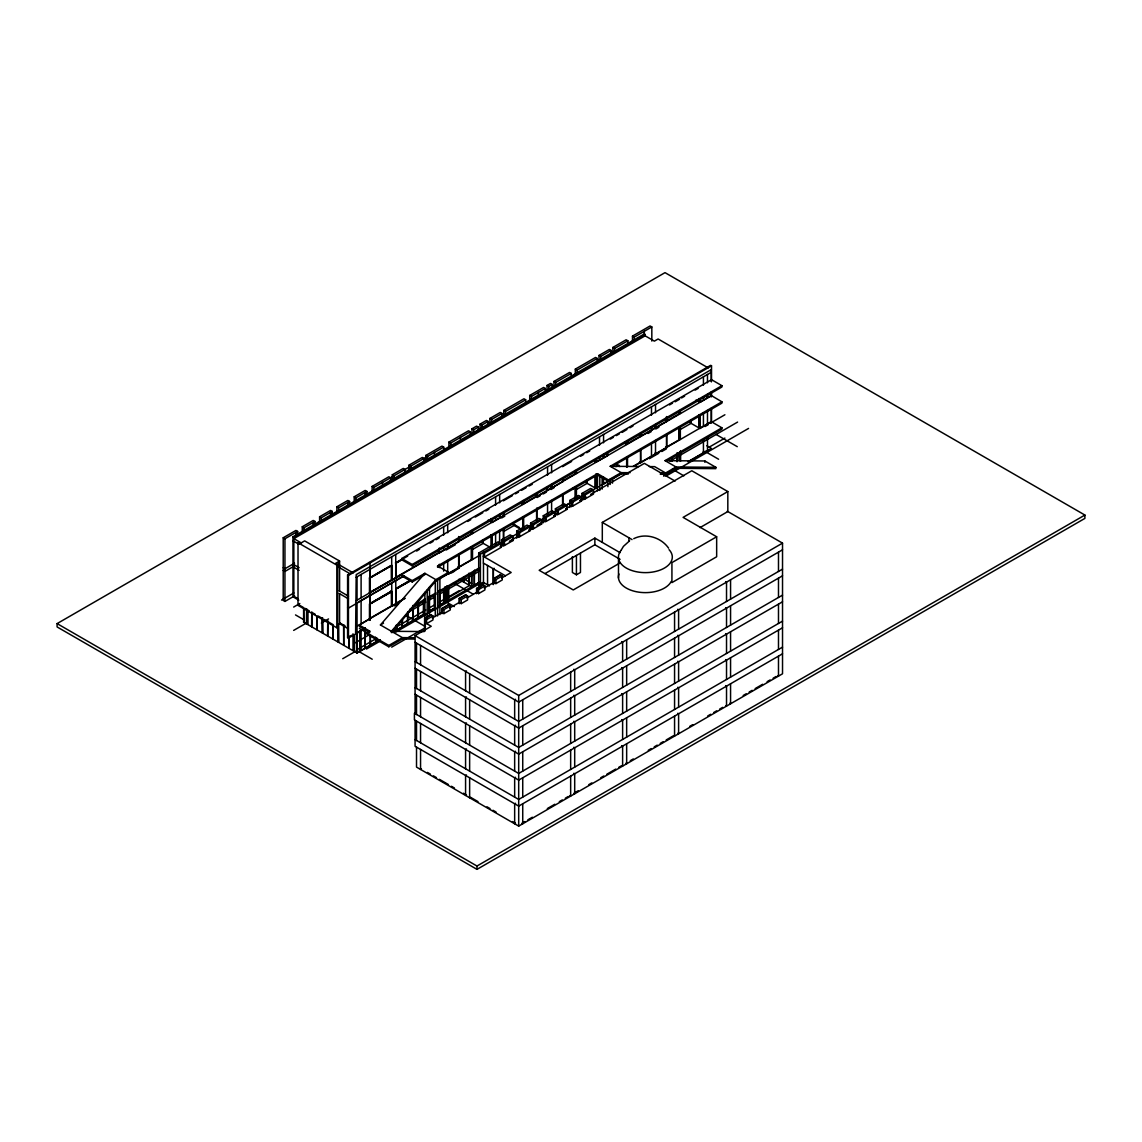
<?xml version="1.0" encoding="UTF-8"?>
<svg xmlns="http://www.w3.org/2000/svg" width="1142" height="1142" viewBox="0 0 1142 1142"><rect width="100%" height="100%" fill="white"/><g stroke="black" fill="none" stroke-linecap="round" stroke-linejoin="round"><path stroke-width="1.5" d="M645.13 334.478L293.837 537.297L293.837 538.639L645.13 335.819L645.13 334.478L644.259 333.978L292.966 536.797L292.966 596.795L298.819 600.164M304 531.301L304 527.761L314.964 521.437L313.236 520.438L302.273 526.762L302.273 532.058M314.964 524.963L314.964 521.437M321.316 521.294L321.316 517.769L332.279 511.43L330.552 510.431L319.589 516.769L319.589 522.065M332.279 514.971L332.279 511.43M338.632 511.302L338.632 507.776L349.609 501.438L347.867 500.439L336.904 506.762L336.904 512.059M349.609 504.964L349.609 501.438M355.961 501.295L355.961 497.769L366.925 491.431L365.197 490.432L354.22 496.77L354.22 502.066M366.925 494.971L366.925 491.431M373.848 490.96L373.848 487.434L443.71 447.107L443.71 450.633M390.593 481.296L390.593 477.77L388.865 476.771L372.121 486.435L372.121 491.731M394.061 479.297L394.061 475.771L392.32 474.772L392.32 480.068M405.025 472.974L405.025 469.433L403.297 468.434L392.32 474.772M424.082 461.968L424.082 458.442L422.34 457.442L409.093 465.094L409.093 470.39M427.536 459.969L427.536 456.443L425.809 455.444L425.809 460.74M470.261 435.302L470.261 431.776L468.534 430.777L448.906 442.111L448.906 447.407M473.73 433.303L473.73 429.777L478.341 427.108L478.341 430.634M488.162 424.967L488.162 421.441L486.421 420.442L480.083 424.11L480.083 429.406M491.617 422.968L491.617 419.442L502.009 413.447L500.282 412.448L489.889 418.443L489.889 423.739M502.009 416.973L502.009 413.447M505.478 414.974L505.478 411.448L525.677 399.786L523.95 398.772L503.75 410.449L503.75 415.745M525.677 403.312L525.677 399.786M531.458 399.971L531.458 396.445L545.305 388.451L543.578 387.452L529.731 395.446L529.731 400.742M545.305 391.977L545.305 388.451M548.774 389.979L548.774 386.453L552.243 384.44L552.243 387.98M621.348 549.873L623.432 546.376L629.627 540.766M414.489 637.721L402.369 637.621L380.429 624.96L424.881 573.298L435.859 579.636L448.549 572.299L448.549 573.627L435.859 580.964L391.406 632.625L391.406 631.298L435.859 579.636L435.859 580.964M57.1 623.603L665.015 272.638L1084.9 515.056L1084.9 518.397L476.985 869.362L57.1 626.944L57.1 623.603L476.985 866.036L1084.9 515.056M294.55 595.881L284.943 601.434L283.216 600.435L283.216 537.768L295.921 530.43L297.648 531.43L297.648 534.97M425.809 455.444L441.968 446.108L443.71 447.107M471.989 434.074L471.989 428.778L476.614 426.109L478.341 427.108M547.047 390.735L547.047 385.454L550.501 383.441L552.243 384.44M553.97 386.738L553.97 381.442L569.558 372.449L571.285 373.448L571.285 376.974M575.325 374.405L575.325 369.109L595.539 357.446L597.266 358.445L597.266 361.985M599.008 360.744L599.008 355.447L609.4 349.452L611.127 350.451L611.127 353.977M612.854 352.75L612.854 347.454L626.13 339.788L627.872 340.787L627.872 344.313M632.482 341.415L632.482 336.119L650.098 325.955L651.825 326.955L651.825 341.073M283.216 537.768L284.943 538.767L297.648 531.43M448.906 442.111L450.633 443.11L470.261 431.776M480.083 424.11L481.81 425.11L488.162 421.441M553.97 381.442L555.697 382.442L571.285 373.448M575.325 369.109L577.067 370.108L597.266 358.445M599.008 355.447L600.735 356.447L611.127 350.451M612.854 347.454L614.582 348.453L627.872 340.787M632.482 336.119L634.224 337.118L651.825 326.955M339.588 561.05L335.548 563.377L337.718 564.633L337.718 627.286L336.847 627.8L298.019 605.374L298.019 542.721L300.617 543.221L304.657 540.88L339.588 561.05L339.588 591.042M294.55 563.22L284.943 568.759L283.216 567.76M294.55 565.89L284.943 571.428L283.216 570.429M298.019 542.721L336.847 565.133L337.718 564.633M281.532 600.064L293.837 592.969M365.411 628.3L348.453 638.092L347.582 637.593L347.582 574.926L710.652 365.312L711.523 365.811L711.523 381.628M293.665 607.059L299.818 603.518M347.582 574.926L348.453 575.425L711.523 365.811M298.019 605.374L298.89 604.875L303.358 607.458M711.223 381.713L711.223 369.651L356.19 574.626L355.605 632.953M356.19 577.295L711.223 372.321M401.798 558.495L711.523 379.672L721.915 385.682L721.915 387.01L412.191 565.832L401.798 559.823L401.798 558.495L412.191 564.491L721.915 385.682M369.408 577.923L389.936 566.147M395.389 562.935L402.912 558.652M369.751 578.138L391.692 565.333L391.977 580.165L396.017 577.823L396.017 563.163L401.998 559.708M395.732 563.134L407.68 556.097M416.63 551.058L419.614 549.202M430.077 543.164L433.061 541.451M436.044 539.723L439.028 537.996M467.706 521.437L470.732 519.696M475.258 517.083L482.795 512.729M485.821 510.988L488.833 509.246M503.394 500.838L512.458 495.599M515.47 493.858L518.482 492.116M521.509 490.375L526.034 487.762M529.046 486.021L532.258 484.308M562.578 466.664L571.628 461.439M580.678 456.215L583.69 454.473M586.717 452.732L589.729 450.99M610.328 439.099L613.354 437.357M616.366 435.616L619.392 433.874M622.19 432.39L626.929 429.506M629.941 427.765L632.968 426.023M669.512 404.925L672.524 403.183M675.15 401.813L679.476 399.315M681.574 397.958L684.6 396.217M695.15 390.121L698.176 388.38M391.977 565.49L369.751 577.995M303.601 608.8L303.601 622.133L307.983 624.46L307.983 611.127M303.943 622.133L303.772 608.7M293.665 630.398L306.556 622.961M369.408 592.598L391.406 579.965L391.349 565.261M395.389 577.595L438.742 552.628L438.685 549.345M458.313 541.265L471.361 533.799L471.361 530.545M562.221 481.267L575.268 473.802L575.211 470.518M627.172 443.781L640.748 436.001M666.143 421.284L679.19 413.818L679.19 410.549M595.767 462.167L607.601 455.672L607.601 452.418M640.505 436.344L666.485 421.341M356.19 600.635L711.523 395.674L711.523 392.163M311.609 626.758L311.78 611.855M439.028 549.516L439.313 552.971L458.941 541.636L458.941 536.697M488.105 520.138L492.145 522.465L503.693 515.799L503.693 512.515M535.726 495.971L536.883 496.642L562.863 481.638L562.863 478.355M446.194 550.001L455.444 544.663M501.666 517.968L504.75 516.198M537.111 497.512L540.195 495.728M543.264 493.944L546.347 492.173M550.972 489.504L554.056 487.72M648.056 433.46L651.14 431.676M655.751 429.007L658.834 427.222M321.373 623.061L328.539 618.935M356.19 603.29L403.74 575.839M404.04 575.996L348.453 608.101L347.582 607.601M370.865 603.09L391.349 591.256L391.406 605.959L369.466 618.621L369.466 603.961M396.874 588.073L410.321 580.307M370.922 603.119L391.406 591.299M396.931 588.101L410.378 580.35M391.692 591.456L369.751 604.132L391.977 591.627L391.977 606.302L391.692 582.791M410.663 580.507L395.732 589.129L410.949 580.678M412.191 580.636L424.881 573.298L424.881 574.626L412.191 581.963L401.499 575.796L401.499 574.469L412.191 580.636L412.191 581.963M628.286 474.03L621.177 473.973L608.472 481.31L597.494 474.972L437.586 567.303L437.586 565.961L597.494 473.644L608.472 479.968L621.177 472.645L630.056 472.702M621.177 473.973L621.177 472.645L610.199 466.307L721.915 401.813L711.223 395.503L699.975 402.341L699.975 399.086M322.601 617.908L322.558 632.925L322.258 617.908M338.003 624.631L340.459 623.204M611.727 466.75L721.915 403.14L721.915 401.813M472.774 549.316L483.252 543.335L483.194 539.895M503.365 531.658L514.856 525.02M576.696 489.318L587.174 483.337L587.102 479.911M615.909 466.678L618.836 465.051M680.603 429.321L691.081 423.339L691.081 419.942L691.024 423.311M327.568 635.98L327.754 621.077M478.698 589.029L478.698 553.042L498.04 541.865L500.924 543.535L500.924 547.532L484.479 557.039L484.479 553.042L502.252 542.778M501.509 546.932L501.509 539.866L510.16 534.87L513.043 536.54L513.043 540.537L504.393 545.533L503.237 544.877M516.712 538.153L516.712 531.087L527.104 525.092L529.988 526.762L529.988 530.759L519.596 536.754L518.454 536.083M530.573 530.145L530.573 523.093L538.738 518.368L541.622 520.038L541.622 524.035L533.457 528.76L532.3 528.089M543.264 522.808L543.264 515.756L551.929 510.76L554.812 512.43L554.812 516.427L546.162 521.423L545.005 520.752M555.397 515.813L555.397 508.761L564.048 503.75L566.946 505.421L566.946 509.418L558.281 514.428L557.125 513.757M569.829 507.476L569.829 500.424L578.48 495.428L581.378 497.098L581.378 501.095L572.713 506.092L571.557 505.421M581.949 500.482L581.949 493.43L590.614 488.419L593.497 490.089L593.497 494.086L584.832 499.097L583.676 498.426M333.25 625.716L333.064 639.149L333.064 625.616M478.698 553.042L480.425 554.041L499.768 542.864M511.887 535.869L503.237 540.865L503.237 546.162M528.832 526.091L518.454 532.086L518.454 537.382M540.466 519.367L532.3 524.092L532.3 529.388M553.656 511.759L545.005 516.755L545.005 522.051M565.79 504.764L557.125 509.76L557.125 515.056M580.222 496.427L571.557 501.424L571.557 506.72M592.341 489.418L583.676 494.429L583.676 499.725M395.446 603.633L404.396 598.451M458.313 567.26L471.361 559.794L471.361 546.761M527.761 527.161L532.329 524.606M565.119 505.606L570.943 502.309M633.182 466.307L640.748 462.01M666.143 447.279L679.19 439.813L679.19 426.78M357.046 626.13L405.296 598.28M438.671 579.008L479.454 555.455M502.637 542.079L499.539 543.863L499.654 530.473M511.902 536.726L517.198 533.671M527.975 527.447L531.986 525.12M540.294 520.324L544.92 517.669M552.614 513.215L555.711 511.43M565.989 505.506L571.1 502.551M579.893 497.469L583.419 495.442M592.255 490.332L598.437 486.763M600.863 485.364L608.058 481.21M610.799 479.626L621.919 473.216M633.967 466.25L711.223 421.641L721.915 427.807L721.915 429.149L666.585 461.082M359.359 625.131L369.751 631.126L369.751 632.454L359.359 626.458L359.359 625.131L369.751 618.793M391.977 606.302L396.017 603.961L396.017 589.301M499.068 544.277L501.952 542.607M541.465 519.995L544.52 518.225M601.834 485.136L607.601 481.81L606.445 481.139M639.648 461.968L640.805 462.638L666.771 447.635L666.771 434.602M690.153 422.811L699.975 428.478L711.523 421.812L711.523 408.479M448.092 574.026L458.941 568.088L458.941 554.641M501.509 539.866L504.393 541.536L513.043 536.54M516.712 531.087L519.596 532.757L529.988 526.762M530.573 523.093L533.457 524.749L541.622 520.038M543.264 515.756L546.162 517.426L554.812 512.43M555.397 508.761L558.281 510.417L566.946 505.421M569.829 500.424L572.713 502.095L581.378 497.098M581.949 493.43L584.832 495.086L593.497 490.089M448.378 574.183L458.941 568.088M710.638 422.983L724.899 414.76M394.475 605.86L397.559 604.075M451.647 572.841L454.73 571.057M649.427 458.656L658.691 453.303M661.789 451.518L666.414 448.849M705.042 426.551L708.14 424.767M500.182 546.618L504.778 543.963M509.389 541.308L518.596 535.998M529.331 529.802L532.4 528.018M536.997 525.363L546.204 520.053M553.87 515.627L558.481 512.972M566.147 508.547L572.285 504.992M579.95 500.567L586.089 497.027M590.685 494.372L644.373 463.367L675.079 481.096M338.56 623.789L338.389 642.218L338.389 623.689M347.582 637.593L351.593 635.28M356.19 633.296L364.755 628.343M357.046 632.996L365.026 628.343M369.751 631.126L366.868 632.796L366.868 634.124L388.808 646.786L402.369 638.963L414.489 639.063M380.429 624.96L383.526 623.175M414.418 605.331L425.238 599.093M428.321 597.309L436.044 592.855M439.142 591.071L479.297 567.874M660.29 474.273L665.629 474.301L676.007 468.306L715.848 468.648L715.848 467.306L676.007 466.978L665.044 460.64L721.915 427.807M409.778 609.343L425.238 600.435M428.321 598.651L436.044 594.183M439.142 592.398L479.297 569.216M463.638 578.666L471.646 583.491M487.52 565.461L487.577 584.761M355.433 642.732L369.751 634.452M408.979 611.812L425.78 602.105M428.835 600.349L434.959 596.809M439.542 594.168L479.269 571.228M669.954 461.14L737.589 422.083M349.209 636.594L348.867 648.271L348.91 636.579M463.466 582.106L463.638 577.01L463.809 582.106M494.158 568.302L493.301 568.802L493.301 584.618L493.358 568.759M357.232 649.555L377.031 638.121M395.318 627.572L425.78 609.971M428.835 608.215L434.931 604.703M439.499 602.062L459.312 590.628M342.728 658.72L355.619 651.283M448.235 597.823L469.633 585.461M709.211 447.136L724.899 438.085M379.615 639.82L356.875 652.896L357.003 632.825M393.005 632.083L423.611 614.367M439.413 590.243L439.542 605.317L447.693 600.464L447.693 587.131M663.93 475.672L677.135 468.191M688.041 461.696L707.483 450.476L707.483 437.143M303.601 622.133L357.046 652.996L380.158 639.648M392.491 632.54L424.838 613.854M434.088 594.982L434.431 608.315L428.764 611.384L435.63 607.63M438.714 605.845L479.483 582.263L471.475 586.731L471.646 573.298M663.645 475.986L677.506 467.977M688.298 461.753L711.409 448.406L706.827 445.765M366.396 649.056L379.287 641.618M395.789 632.097L479.54 583.733M665.986 476.1L748.567 428.421M483.409 582.32L480.425 584.033L480.425 554.041M478.698 583.034L480.596 584.133L483.48 582.463L489.461 585.917M424.596 630.684L424.596 618.464L430.948 614.796L432.975 615.966L432.975 619.963L426.623 623.632L426.623 619.621L432.975 615.966M441.911 613.697L441.911 608.458L448.264 604.789L450.291 605.959L450.291 609.956L443.938 613.625L441.911 612.455L432.318 618.008M459.241 603.704L459.241 598.465L465.579 594.796L467.606 595.967L467.606 599.964L461.254 603.633L459.241 602.462L449.634 608.001M476.557 593.697L476.557 588.458L482.909 584.79L484.922 585.96L484.922 589.957L478.569 593.626L476.557 592.455L466.964 598.008M493.872 583.705L493.872 578.466L500.225 574.797L502.252 575.968L502.252 579.965L495.899 583.633L493.872 582.463L484.279 588.002M424.881 618.621L431.233 614.953M448.549 604.96L442.211 608.629L442.211 612.626M465.879 594.968L459.527 598.622L459.527 602.633M483.194 584.961L476.842 588.63L476.842 592.627M500.51 574.968L494.158 578.623L494.158 582.634M441.911 608.458L443.938 609.628L450.291 605.959M459.241 598.465L461.254 599.621L467.606 595.967M476.557 588.458L478.569 589.629L484.922 585.96M493.872 578.466L495.899 579.636L502.252 575.968M501.595 578.009L511.188 572.47L483.309 556.368M359.387 628.471L388.808 645.458L402.369 637.621L402.369 638.963M602.305 542.407L602.305 522.408L691.795 470.747L727.825 491.56L727.825 511.559L700.06 527.59M391.692 647.129L424.824 628M415.074 713.679L415.074 635.623L431.233 626.287L424.881 622.633M620.077 552.671L594.868 538.11L539.167 570.286L573.255 589.957L619.92 563.006M545.191 573.47L594.868 544.777L620.063 559.323M572.385 556.654L572.385 572.47L576.424 574.797L580.464 572.47L580.464 553.128M727.825 491.56L683.087 517.383L716.662 536.769L716.662 556.768L671.924 582.606L671.924 562.606L716.662 536.769M466.45 670.954L465.579 671.453L465.579 690.782M466.45 696.948L465.579 697.448L465.579 716.791M466.45 722.957L465.579 723.457L465.579 742.785M415.074 635.623L518.696 695.449L782.527 543.135L782.527 673.794L518.696 826.109L416.516 767.11L416.516 747.111M515.527 699.289L514.657 699.789L514.657 719.117M782.527 549.802L518.696 702.116L415.074 642.289M421.427 768.951L420.556 769.451L420.556 749.452M466.45 748.952L465.579 749.452L465.579 768.78M782.527 569.13L518.696 721.444L415.074 661.618M515.527 725.284L514.657 725.784L514.657 745.112M782.527 575.796L518.696 728.111L415.074 668.284M466.45 774.947L465.579 775.447L465.579 795.446L466.45 794.946L463.452 793.219M782.527 595.125L518.696 747.453L415.074 687.627L416.516 688.526L416.516 669.126M515.527 751.279L514.657 751.779L514.657 771.107M782.527 601.791L518.696 754.12L415.074 694.293M782.527 621.134L518.696 773.448L414.418 713.236L414.418 719.903L518.696 780.114L782.527 627.786M515.527 777.274L514.657 777.773L514.657 797.116M782.527 647.129L518.696 799.443L415.074 739.616M515.527 803.283L514.657 803.782L514.657 823.782L515.527 823.282L512.515 821.541M782.527 653.795L518.696 806.109L415.074 746.283L415.074 720.288M524.863 821.541L521.88 823.282L522.736 823.782L522.736 803.782M527.861 819.813L532.358 817.229M547.332 808.579L554.812 804.253M559.309 801.67L562.307 799.928M565.304 798.201L568.288 796.474M575.325 792.42L578.323 790.692M588.801 784.64L591.799 782.898M600.778 777.716L603.775 775.989M606.773 774.262L615.752 769.08M618.75 767.338L621.748 765.611L622.618 766.111L622.618 746.111L621.748 745.612M630.284 760.686L633.282 758.959M648.242 750.308L651.24 748.581M654.238 746.854L657.235 745.126M660.233 743.399L663.216 741.672M666.214 739.945L673.709 735.619M689.725 726.369L692.723 724.642M707.697 715.991L710.695 714.264M713.679 712.537L716.676 710.809M719.674 709.082L722.672 707.355M743.185 695.507L746.169 693.779M749.166 692.052L752.164 690.325M755.162 688.597L762.642 684.272M767.138 681.674L770.136 679.947M773.134 678.22L776.117 676.492M633.753 538.681C645.658 532.643 661.132 537.382 668.612 548.189M665.044 460.64L704.871 460.983L715.848 467.306M610.199 466.307L638.649 466.521M649.313 466.607L654.652 466.635L665.629 472.974L676.007 466.978L676.007 468.306M660.29 472.931L665.629 472.974L665.629 474.301M391.406 631.298L424.31 631.569M708.197 367.895L658.12 338.988L654.366 341.144L645.13 335.819M695.935 400.143L699.689 402.312L699.689 398.915M716.134 434.474L737.275 446.679M665.629 420.984L666.771 421.512L666.771 416.616M704.957 451.347L718.603 459.241M702.573 452.303L703.429 452.803L703.429 439.47M679.133 439.77L679.133 428.364M665.629 446.979L666.771 447.635M639.648 435.973L640.805 436.501L640.691 432.718M547.047 385.454L548.774 386.453M654.652 453.303L655.522 453.802L655.522 440.469M672.41 469.219L683.872 475.843M624.802 442.411L627.515 443.981L627.515 440.712M623.932 442.91L626.658 444.481L626.658 441.212M529.731 395.446L531.458 396.445M727.268 511.231L782.527 543.135M606.445 455.144L607.316 455.644L607.316 452.246M617.123 464.98L619.849 466.55M594.896 461.811L596.053 462.339L596.053 459.084M503.75 410.449L505.478 411.448M489.889 418.443L491.617 419.442M586.246 482.809L596.053 488.476L596.053 473.802M471.989 428.778L473.73 429.777M562.863 481.638L562.578 478.184M725.655 581.635L726.526 582.135L726.526 601.463M580.222 500.424L581.378 501.095M550.744 487.306L551.6 487.805L551.6 484.465M546.704 489.632L547.56 490.132L547.56 486.806M602.305 522.408L632.026 539.566M565.79 508.761L566.946 509.418M536.769 495.971L523.322 503.808L523.264 500.51M725.655 607.63L726.526 608.129L726.526 627.458M553.656 515.756L554.812 516.427M520.024 502.894L522.736 504.464L522.736 501.21M540.466 523.379L541.622 524.035M725.655 633.624L726.526 634.124L726.526 653.452M677.748 609.3L678.605 609.799L678.605 629.128M528.832 530.088L529.988 530.759M503.693 515.799L503.394 512.344M777.616 675.621L778.487 676.121L778.487 656.122M514.086 524.463L519.524 527.618M513.215 524.963L521.38 529.688M725.655 659.619L726.526 660.119L726.526 679.461M677.748 635.295L678.605 635.794L678.605 655.123M511.887 539.866L513.043 540.537M482.324 542.807L490.989 547.803M725.655 685.628L726.526 686.128L726.526 706.127L725.655 705.613M677.748 661.289L678.605 661.789L678.605 681.117M372.121 486.435L373.848 487.434M484.479 553.042L483.323 552.371L483.309 563.035L505.321 575.739M458.941 541.636L458.656 536.526M729.709 703.286L730.566 703.786L730.566 683.787M621.748 641.618L622.618 642.118L622.618 661.461M354.22 496.77L355.961 497.769M677.748 687.284L678.605 687.784L678.605 707.126M457.799 566.96L458.656 567.46M621.748 667.627L622.618 668.127L622.618 687.455M478.698 585.703L480.596 586.802L480.596 584.133M336.904 506.762L338.632 507.776M437.586 565.961L448.549 572.299M458.898 579.265L471.817 586.731L471.774 573.37M446.822 573.298L447.693 573.798L447.693 560.465M453.531 582.834L473.131 594.154M677.748 713.279L678.605 713.793L678.605 733.778L677.748 733.278M319.589 516.769L321.316 517.769M621.748 693.622L622.618 694.122L622.618 713.45M573.826 669.283L574.697 669.783L574.697 689.126M447.107 600.792L447.279 585.903M445.166 601.334L454.273 606.588M444.909 602.062L445.08 587.174M444.738 602.162L444.909 587.074M369.18 562.464L370.037 562.963L370.037 620.334M439.413 605.246L439.627 590.171M302.273 526.762L304 527.761M621.748 719.617L622.618 720.117L622.618 739.445M573.826 695.292L574.697 695.792L574.697 715.12M390.821 590.956L391.977 591.627M292.966 536.797L293.837 537.297M293.837 538.639L301.445 543.021M337.932 564.091L353.149 572.87M423.439 614.467L423.653 599.393L423.611 614.567M299.133 544.363L292.966 540.794L293.837 540.294L293.837 563.634L292.966 564.134L299.133 567.688M350.151 573.812L338.717 567.217L338.717 560.551M424.596 618.464L426.623 619.621M396.017 603.961L395.732 580.464M418.286 617.437L418.429 604.175M369.751 592.798L401.798 574.626L401.798 575.968M405.767 615.252L425.538 626.673M412.79 620.606L412.976 605.503M407.651 623.575L407.78 611.984M407.48 623.675L407.651 611.912M573.826 721.287L574.697 721.787L574.697 741.115M402.327 626.658L402.498 620.092M402.155 626.758L402.327 619.992M339.231 590.842L348.481 596.181M292.966 566.803L299.133 570.358M339.231 593.497L348.481 598.851M625.787 763.284L626.658 763.784L626.658 743.785M573.826 747.282L574.697 747.782L574.697 767.11M359.744 631.44L359.744 651.24M375.718 642.018L375.532 637.122M298.019 598.708L293.837 596.295L293.837 566.304M339.731 622.932L344.984 625.83M347.139 628.071L339.588 623.703L339.588 593.712M304.5 608.115L309.325 610.913M312.308 612.626L315.292 614.353M318.09 615.966L321.259 617.793M324.114 619.449L333.193 624.688M365.069 648.171L365.197 628.243M364.898 648.271L365.069 628.171M573.826 773.277L574.697 773.776L574.697 793.776L573.826 793.276M295.507 614.924L303.829 619.721M358.574 651.34L372.221 659.22M333.25 639.049L332.936 625.688M338.56 642.118L338.218 623.789M357.232 652.896L353.006 650.455L353.006 633.796M569.787 795.617L570.657 796.117L570.657 776.117M427.422 772.42L430.434 774.148M433.432 775.875L436.43 777.616M439.427 779.344L448.435 784.54M451.447 786.281L454.445 788.009M470.49 797.273L477.998 801.613M487.006 806.809L490.004 808.55M493.001 810.278L496.013 812.005M409.093 465.094L410.806 466.107L410.806 469.633M778.487 552.128L778.487 571.457M778.487 578.123L778.487 597.466M778.487 604.132L778.487 623.461M778.487 630.127L778.487 649.455M730.566 579.793L730.566 599.122M730.566 605.788L730.566 625.131M730.566 631.797L730.566 651.126M730.566 657.792L730.566 677.12M711.223 392.063L711.223 396.973M711.223 408.308L711.223 422.983M707.483 374.476L707.483 382.813M707.483 394.475L707.483 397.816M707.483 410.478L707.483 423.81M704.871 460.983L704.871 462.31M703.429 376.817L703.429 385.154M703.429 396.816L703.429 400.143M703.429 412.819L703.429 426.137M699.975 415.445L699.975 428.478M699.689 415.274L699.689 428.307M698.818 398.558L698.818 401.813M698.818 414.774L698.818 427.807M680.518 451.247L680.518 461.24M680.346 410.221L680.346 413.475M680.346 426.437L680.346 439.47M680.346 451.147L680.346 461.14M679.647 453.403L679.647 460.069M679.476 410.72L679.476 413.975M679.476 426.937L679.476 439.97M679.476 453.303L679.476 460.169M679.304 453.403L679.347 460.098M677.092 453.174L677.135 461.525M677.006 453.117L676.963 461.625M674.565 612.126L674.565 631.455M674.565 638.121L674.565 657.464M674.565 664.116L674.565 683.458M674.565 690.125L674.565 709.453M674.565 716.12L674.565 736.119M671.81 457.785L671.939 461.197M671.767 457.756L671.767 461.297M666.485 416.587L666.485 421.484M666.485 434.445L666.485 447.478M655.522 404.482L655.522 412.804M655.522 424.481L655.522 427.807M651.482 406.809L651.482 415.146M651.482 426.808L651.482 430.149M651.482 444.481L651.482 456.143M644.316 331.28L644.316 334.82M640.691 448.934L640.805 462.638M640.505 433.075L640.505 436.472M640.505 449.434L640.505 462.481M634.224 337.118L634.224 340.644M628.957 537.796L628.957 541.137M627.515 456.943L627.515 466.721M627.172 456.743L627.229 466.55M626.658 457.442L626.658 467.221M626.658 639.791L626.658 659.12M626.658 665.786L626.658 685.114M626.658 691.781L626.658 711.123M626.658 717.79L626.658 737.118M618.479 558.038L618.479 578.038M614.582 348.453L614.582 351.979M612.512 477.827L612.512 483.137M610.199 479.155L610.199 484.465M608.472 479.968L608.472 481.31M607.887 479.597L607.887 486.678M603.561 434.474L603.561 442.81M603.561 454.473L603.561 457.814M603.561 477.142L603.561 483.808M602.12 476.742L602.12 489.133M600.735 356.447L600.735 359.973M599.807 476.3L599.807 490.46M599.521 436.815L599.521 445.137M599.521 456.814L599.521 460.14M597.494 473.644L597.494 490.903M595.767 458.913L595.767 462.31M595.767 475.272L595.767 488.305M594.896 476.4L594.896 487.805M594.868 538.11L594.868 544.777M584.832 495.086L584.832 499.097M577.067 370.108L577.067 373.648M576.424 470.218L576.424 473.473M576.424 486.435L576.424 497.841M576.424 555.469L576.424 574.797M575.568 470.718L575.568 473.973M575.568 486.935L575.568 498.34M575.211 486.735L575.268 498.169M573.255 487.634L573.255 488.976M572.713 502.095L572.713 506.092M570.657 672.124L570.657 691.452M570.657 698.119L570.657 717.447M570.657 724.114L570.657 743.456M570.657 750.123L570.657 769.451M562.863 494.6L562.863 506.006M562.578 494.429L562.578 505.835M558.281 510.417L558.281 514.428M555.697 382.442L555.697 385.982M551.6 464.48L551.6 472.802M551.6 500.467L551.6 512.13M547.56 466.807L547.56 475.143M547.56 502.808L547.56 514.471M547.275 502.637L547.275 503.965M546.162 517.426L546.162 521.423M538.382 392.448L538.382 395.974M536.883 493.344L536.883 496.642M536.883 507.976L536.826 520.367M536.597 493.187L536.597 496.47M536.597 509.432L536.597 520.838M533.457 524.749L533.457 528.76M523.607 500.71L523.607 503.965M523.607 516.926L523.607 528.332M523.264 516.726L523.322 528.175M522.736 517.426L522.736 528.846M522.736 699.789L522.736 719.117M522.736 725.784L522.736 745.112M522.736 751.779L522.736 771.107M522.736 777.773L522.736 797.116M519.596 532.757L519.596 536.754M518.696 695.449L518.696 826.109M504.393 541.536L504.393 545.533M503.693 528.775L503.693 540.294M503.394 528.603L503.394 540.123M499.654 494.472L499.654 502.808M499.654 514.471L499.654 517.797M495.899 579.636L495.899 583.633M495.599 496.799L495.599 505.135M495.599 516.798L495.599 520.138M495.599 532.8L495.599 544.463M492.145 519.182L492.145 522.465M492.145 535.441L492.145 546.961M491.859 519.01L491.859 522.308M491.859 535.27L491.859 546.79M490.989 518.539L490.989 521.808M490.989 534.77L490.989 546.176M483.48 563.134L483.48 585.132M481.81 425.11L481.81 428.635M478.569 589.629L478.569 593.626M476.985 866.036L476.985 869.362M474.501 570.186L474.33 585.275L474.158 571.842M472.517 530.202L472.517 533.471M472.517 546.433L472.517 559.466M471.646 530.702L471.646 533.971M471.646 546.932L471.646 559.965M469.633 673.794L469.633 693.123M469.633 699.789L469.633 719.117M469.633 725.784L469.633 745.112M469.633 751.779L469.633 771.121M469.633 777.773L469.633 797.773M469.134 573.512L469.091 585.204M468.962 573.412L468.962 585.275M468.834 573.484L468.791 585.175M461.254 599.621L461.254 603.633M460.454 437.443L460.454 440.969M458.656 554.427L458.656 567.917M450.633 443.11L450.633 446.636M448.735 586.731L448.735 600.064M447.693 524.463L447.693 532.8M447.693 544.463L447.693 547.803M447.107 585.803L447.107 600.992L446.936 587.559M444.738 588.844L444.78 602.191M443.938 609.628L443.938 613.625M443.653 526.805L443.653 535.141M443.653 546.804L443.653 550.13M443.653 562.792L443.653 571.128M443.653 589.458L443.653 602.79M439.898 579.251L439.898 614.653M439.313 548.032L439.313 552.971M439.313 564.305L439.313 567.66M437.586 578.808L437.586 615.981M435.273 581.021L435.273 616.423M434.474 452.446L434.474 455.972M429.506 587.017L429.506 615.338M428.935 596.295L428.935 611.484M427.194 590.128L427.194 618.45M424.881 592.327L424.881 631.226M420.556 645.458L420.556 664.787M420.556 671.453L420.556 690.782M420.556 697.448L420.556 716.791M420.556 723.457L420.556 742.785M418.286 604.104L418.286 617.636L418.115 604.204M416.516 643.117L416.516 662.517M416.516 695.121L416.516 714.521M416.516 721.116L416.516 740.516M412.847 605.631L412.933 620.677M412.191 564.491L412.191 565.832M402.155 620.092L402.198 626.772M397.002 624.731L397.002 629.927L396.831 624.831M395.732 554.47L395.732 577.795M395.732 625.459L395.732 630.455M391.692 556.796L391.692 580.136M388.808 645.458L388.808 646.786M382.513 482.438L382.513 485.964M370.393 635.095L370.393 645.287L370.222 635.195M369.751 566.803L369.751 620.163M369.466 577.966L369.466 592.627M365.197 492.43L365.197 495.971M361.1 574.469L361.1 597.794M361.1 600.464L361.1 623.789M361.1 630.455L361.1 650.455M357.046 576.796L357.046 600.135M357.046 602.79L357.046 652.996M354.534 634.667L354.363 651.44L354.363 634.567M349.038 636.494L349.038 648.37M348.453 575.425L348.453 638.092M347.867 502.437L347.867 505.963M336.847 565.133L336.847 627.8M330.552 512.43L330.552 515.97M327.882 621.005L327.797 636.051M322.429 617.808L322.429 632.996M317.105 616.394L317.105 629.927L316.976 616.466M313.236 522.436L313.236 525.962M311.952 613.425L311.823 626.83M306.627 608.686L306.456 623.775M295.921 532.429L295.921 535.969M284.943 538.767L284.943 601.434M671.211 581.478A26.937 15.56 0 0 1 638.878 592.17A26.937 15.56 0 0 1 618.964 573.983M669.041 549.645A26.937 15.56 0 0 1 645.858 572.627A26.937 15.56 0 0 1 621.248 550.144M343.713 645.087L343.671 625.117L343.713 645.087"/></g></svg>
